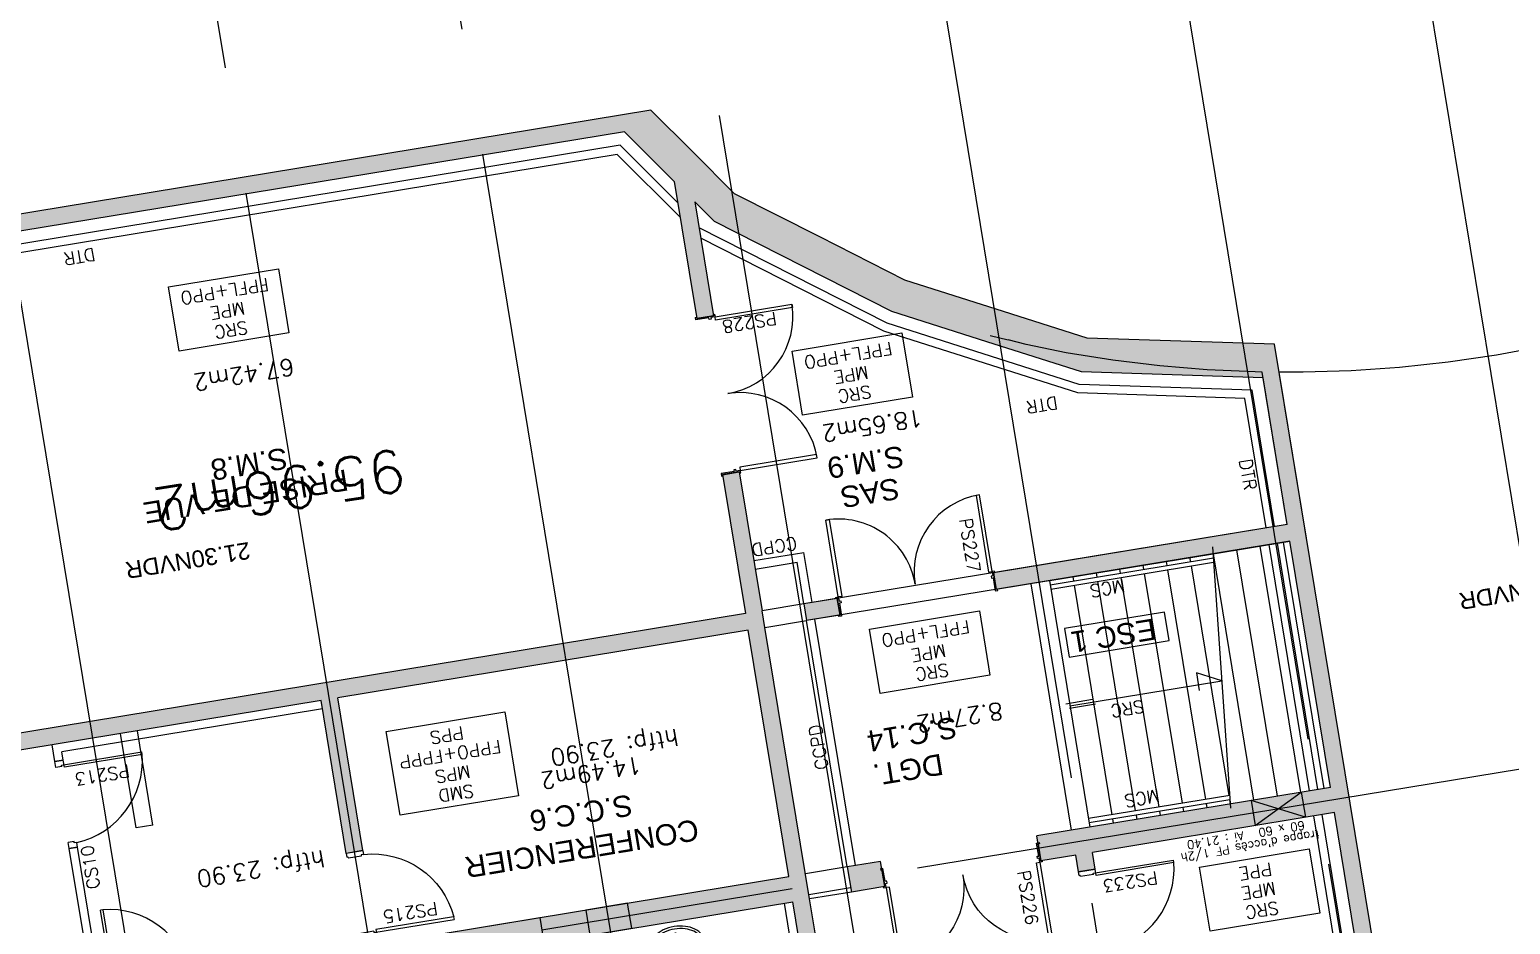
# Model space of a CAD drawing. Header units: millimetres. Extents: x 33242 to 33523, y 51624 to 51793.
# Drawn here: x 33280.9 to 33298.39, y 51660.77 to 51671.34 of the extents above; entities that cross this region are included whole.
import ezdxf
from ezdxf.enums import TextEntityAlignment as Align

# ---------------------------------------------------------------- set-up
doc = ezdxf.new("R2010")
doc.units = ezdxf.units.MM
doc.header["$LTSCALE"] = 0.5
for name, pattern in [('ACAD_ISO02W100', [15, 12, -3]), ('ACAD_ISO04W100', [30, 24, -3, 0, -3]), ('ACAD_ISO08W100', [36, 24, -3, 6, -3])]:
    doc.linetypes.add(name, pattern=pattern)
doc.layers.get('0').update_dxf_attribs({"linetype": 'CONTINUOUS'})
for name, color, linetype in [('00-TRAMES-BAT', 7, 'ACAD_ISO08W100'), ('01-TREMIE-ESCAL-ASC', 4, 'CONTINUOUS'), ('02-MURS-PORTEUR', 1, 'CONTINUOUS'), ('04-CLOISONS', 2, 'CONTINUOUS'), ('05-MEN-INT', 4, 'CONTINUOUS'), ('05-MEN-INT-NUM', 62, 'CONTINUOUS'), ('08-EQUI-SANITAIRE', 121, 'CONTINUOUS'), ('10-ANN-ALTITUDE', 152, 'CONTINUOUS'), ('10-ANN-HSP', 192, 'CONTINUOUS'), ('10-ANN-NOMPIECE', 3, 'CONTINUOUS'), ('10-ANN-NOMPIECE-CODE', 171, 'CONTINUOUS'), ('10-ANN-SURF', 62, 'CONTINUOUS'), ('10-ANN-TEXTE', 3, 'CONTINUOUS'), ('14-HACH-MURS', 253, 'CONTINUOUS')]:
    doc.layers.add(name, color=color, linetype=linetype)
doc.styles.add('ANN', font='romans.shx')
doc.styles.add('HSP', font='romans.shx')
doc.styles.add('NDP', font='ARIAL.TTF', dxfattribs={"height": 0.2})
doc.styles.add('NIV', font='ARIAL.TTF', dxfattribs={"height": 0.2})
doc.styles.add('ROMANS', font='romans.shx', dxfattribs={"height": 0.2})
doc.styles.add('SURF', font='romans.shx', dxfattribs={"height": 0.5})

# ---------------------------------------------------------------- blocks, each defined once
blk = doc.blocks.new('M20L90D')
for points in [[(-185.5, 1.5), (-185.5, 93.5), (-181.5, 93.5), (-181.5, 1.5)], [(-1.5, 1.5), (-1.5, 93.5), (-5.5, 93.5), (-5.5, 1.5)], [(-187, 0), (-188.5, 0), (-188.5, 1.5), (-185.5, 1.5), (-185.5, -3.5), (-183.5, -3.5), (-183.5, -6), (-185.5, -6), (-185.5, -21.5), (-188.5, -21.5), (-188.5, -20), (-187, -20)], [(0, 0), (1.5, 0), (1.5, 1.5), (-1.5, 1.5), (-1.5, -3.5), (-3.5, -3.5), (-3.5, -6), (-1.5, -6), (-1.5, -21.5), (1.5, -21.5), (1.5, -20), (0, -20)]]:
    blk.add_lwpolyline(points, close=True)
for centre, start, end in [((-185.5, 1.5), 360, 90), ((-1.5, 1.5), 90, 180)]:
    blk.add_arc(centre, 92, start, end)
blk = doc.blocks.new('MVP9')
for p, q in [((0.075, 0.93), (0.045, 0.93)), ((0.045, -0.03), (0.045, 0.93)), ((0.075, 0.93), (0.075, 0)), ((0.075, 0), (0, 0)), ((0, 0), (0, -0.2)), ((0.975, 0), (0.975, -0.03)), ((1.02, 0), (0.975, 0)), ((0.06, -0.03), (0.045, -0.03)), ((0.06, -0.03), (0.06, -0.185)), ((0.975, -0.03), (0.96, -0.03)), ((0.96, -0.03), (0.96, -0.185)), ((1.02, 0), (1.02, -0.2)), ((0.045, -0.2), (0, -0.2)), ((0.06, -0.185), (0.045, -0.185)), ((0.045, -0.185), (0.045, -0.2)), ((0.975, -0.185), (0.96, -0.185)), ((0.975, -0.185), (0.975, -0.2)), ((1.02, -0.2), (0.975, -0.2))]:
    blk.add_line(p, q)
for centre, radius, start, end in [((-0.015, -0.057), 0.992, 3.3237, 84.7979), ((0.175, 0), 0.83, 0, 0)]:
    blk.add_arc(centre, radius, start, end)
blk = doc.blocks.new('7DP9')
for p, q in [((0.055, -0.03), (0.055, 0.93)), ((0.085, 0.93), (0.055, 0.93)), ((0.085, 0.93), (0.085, 0)), ((0, 0), (0, -0.1)), ((0.085, 0), (0, 0)), ((0.07, -0.1), (0, -0.1)), ((0.07, -0.03), (0.055, -0.03)), ((0.07, -0.03), (0.07, -0.1)), ((0.97, -0.03), (0.97, -0.1)), ((0.985, -0.03), (0.97, -0.03)), ((1.04, -0.1), (0.97, -0.1)), ((1.04, 0), (0.985, 0)), ((0.985, 0), (0.985, -0.03)), ((1.04, 0), (1.04, -0.1))]:
    blk.add_line(p, q)
for centre, radius, start, end in [((-0.005, -0.057), 0.992, 3.3237, 84.7979), ((0.185, 0), 0.83, 0, 0)]:
    blk.add_arc(centre, radius, start, end)
blk = doc.blocks.new('MTP9')
for p, q in [((0.075, 0.93), (0.045, 0.93)), ((0.045, -0.03), (0.045, 0.93)), ((0.075, 0.93), (0.075, 0)), ((0, 0), (0, -0.3)), ((0.075, 0), (0, 0)), ((0.06, -0.03), (0.045, -0.03)), ((0.06, -0.03), (0.06, -0.285)), ((0.975, -0.03), (0.96, -0.03)), ((0.96, -0.03), (0.96, -0.285)), ((0.975, 0), (0.975, -0.03)), ((1.02, 0), (0.975, 0)), ((1.02, 0), (1.02, -0.3)), ((0.045, -0.3), (0, -0.3)), ((0.045, -0.285), (0.045, -0.3)), ((0.06, -0.285), (0.045, -0.285)), ((0.975, -0.285), (0.96, -0.285)), ((0.975, -0.285), (0.975, -0.3)), ((1.02, -0.3), (0.975, -0.3))]:
    blk.add_line(p, q)
for centre, radius, start, end in [((-0.015, -0.057), 0.992, 3.3237, 84.7979), ((0.175, 0), 0.83, 0, 0)]:
    blk.add_arc(centre, radius, start, end)
blk = doc.blocks.new('SMP2')
blk.add_lwpolyline([(-1.315, 0), (0, 0), (0, -0.77), (-1.315, -0.77)], close=True)
at = {"style": 'ROMANS'}
for tag, p in [('SOLS', (-0.646, -0.148)), ('PAROIS', (-0.643, -0.377)), ('FAUX-PLAFONDS', (-0.646, -0.61))]:
    blk.add_attdef(tag, text='', height=0.15, dxfattribs=at).set_placement(p, align=Align.MIDDLE)
blk = doc.blocks.new('SMP3')
blk.add_lwpolyline([(-1.367, 0), (0.052, 0), (0.052, -1.003), (-1.367, -1.003)], close=True)
at = {"style": 'ROMANS'}
for tag, p in [('SOLS', (-0.646, -0.148)), ('PAROIS', (-0.643, -0.377)), ('FAUX-PLAFONDS', (-0.651, -0.613)), ('FAUX-PLAFONDS', (-0.648, -0.842))]:
    blk.add_attdef(tag, text='', height=0.15, dxfattribs=at).set_placement(p, align=Align.MIDDLE)
blk = doc.blocks.new('_PSV6747')
for points in [[(33.5, -23.5, 0.134143), (31.2, -15, 0.106824), (23.7, -6.9, 0.082422), (13.3, -1.9, 0.070813), (0, 0, 0.070813), (-13.3, -1.9, 0.082422), (-23.7, -6.9, 0.106824), (-31.2, -15, 0.134143), (-33.5, -23.5, 0.134143), (-31.2, -32, 0.106824), (-23.7, -40.1, 0.082422), (-13.3, -45.1, 0.070813), (0, -47, 0.070813), (13.3, -45.1, 0.082422), (23.7, -40.1, 0.106824), (31.2, -32, 0.134143)], [(30.5, -23.5, 0.134143), (28.6, -16.5, 0.106824), (22, -9.3, 0.082422), (12.4, -4.8, 0.070813), (0, -3, 0.070813), (-12.4, -4.8, 0.082422), (-22, -9.3, 0.106824), (-28.6, -16.5, 0.134143), (-30.5, -23.5, 0.134143), (-28.6, -30.5, 0.106824), (-22, -37.7, 0.082422), (-12.4, -42.2, 0.070813), (0, -44, 0.070813), (12.4, -42.2, 0.082422), (22, -37.7, 0.106824), (28.6, -30.5, 0.134143)]]:
    blk.add_lwpolyline(points, format="xyb", close=True)
for radius in [2.25, 2]:
    blk.add_circle((0, -9.9), radius)

msp = doc.modelspace()

# ---------------------------------------------------------------- hatches: boundary and pattern name
at = {"layer": '14-HACH-MURS'}
msp.add_hatch(color=256, dxfattribs=at).paths.add_polyline_path([(33295.469, 51667.231), (33293.324, 51667.301), (33291.085, 51668.015), (33288.989, 51669.077), (33288.755, 51669.31), (33288.977, 51667.965), (33288.779, 51667.932), (33288.513, 51669.552), (33287.924, 51670.139), (33277.013, 51668.342), (33277.963, 51662.571), (33289.353, 51664.446), (33289.083, 51666.087), (33289.281, 51666.119), (33290.633, 51657.904), (33290.436, 51657.872), (33289.914, 51661.042), (33285.066, 51660.244), (33285.406, 51658.179), (33285.209, 51658.146), (33284.804, 51660.606), (33285.001, 51660.638), (33285.017, 51660.54), (33289.865, 51661.338), (33289.386, 51664.249), (33284.538, 51663.451), (33284.835, 51661.645), (33284.638, 51661.612), (33284.34, 51663.418), (33277.996, 51662.373), (33278.475, 51659.463), (33278.278, 51659.43), (33276.783, 51668.507), (33288.236, 51670.393), (33289.226, 51669.405), (33291.237, 51668.386), (33293.392, 51667.699), (33295.606, 51667.627), (33298.103, 51652.466), (33297.905, 51652.433), (33297.345, 51655.834), (33294.484, 51655.363), (33294.797, 51653.462), (33294.6, 51653.429), (33293.454, 51660.389), (33293.651, 51660.421), (33294.452, 51655.56), (33297.313, 51656.031), (33296.314, 51662.096), (33293.453, 51661.625), (33293.485, 51661.427), (33293.288, 51661.395), (33293.256, 51661.592), (33292.844, 51661.525), (33292.796, 51661.821), (33296.266, 51662.392), (33295.786, 51665.303), (33292.316, 51664.731), (33292.284, 51664.929), (33295.754, 51665.5)])
h = msp.add_hatch(color=256, dxfattribs=at)
h.paths.add_polyline_path([(33290.999, 51661.221), (33290.605, 51661.156), (33290.556, 51661.452), (33290.951, 51661.517)])
h.paths.add_polyline_path([(33290.077, 51664.363), (33290.471, 51664.428), (33290.439, 51664.625), (33290.044, 51664.56)])

# ---------------------------------------------------------------- linework, layer by layer
at = {"layer": '00-TRAMES-BAT'}
for p, q in [((33301.723, 51645.663), (33293.04, 51698.396)), ((33298.927, 51645.203), (33290.244, 51697.936)), ((33296.131, 51644.743), (33287.448, 51697.476)), ((33293.921, 51640.73), (33284.653, 51697.015)), ((33291.125, 51640.27), (33281.857, 51696.555)), ((33288.329, 51639.81), (33279.061, 51696.095)), ((33285.534, 51639.349), (33276.265, 51695.634)), ((33356.51, 51672.16), (33258.992, 51656.102))]:
    msp.add_line(p, q, dxfattribs=at)
at = {"layer": '01-TREMIE-ESCAL-ASC', "linetype": 'ACAD_ISO02W100'}
for p, q in [((33294.879, 51665.153), (33295.786, 51665.303)), ((33294.879, 51665.153), (33295.358, 51662.243)), ((33295.155, 51665.199), (33295.634, 51662.288)), ((33295.431, 51665.244), (33295.91, 51662.333)), ((33295.707, 51665.29), (33296.187, 51662.379))]:
    msp.add_line(p, q, dxfattribs=at)
at = {"layer": '01-TREMIE-ESCAL-ASC'}
for p, q in [((33292.925, 51664.832), (33294.879, 51665.153)), ((33292.953, 51664.786), (33294.882, 51665.103)), ((33292.961, 51664.736), (33294.885, 51665.053)), ((33293.773, 51664.971), (33293.782, 51664.922)), ((33294.05, 51665.017), (33294.058, 51664.967)), ((33294.326, 51665.062), (33294.334, 51665.013)), ((33294.342, 51664.964), (33294.789, 51662.25)), ((33294.602, 51665.108), (33294.61, 51665.058)), ((33294.619, 51665.009), (33295.065, 51662.296)), ((33292.945, 51664.835), (33293.424, 51661.924)), ((33293.221, 51664.88), (33293.229, 51664.831)), ((33293.237, 51664.782), (33293.684, 51662.068)), ((33293.497, 51664.926), (33293.505, 51664.877)), ((33293.513, 51664.827), (33293.96, 51662.114)), ((33293.79, 51664.873), (33294.236, 51662.159)), ((33294.066, 51664.918), (33294.513, 51662.205)), ((33294.982, 51663.65), (33294.682, 51663.745)), ((33294.682, 51663.745), (33294.716, 51663.539)), ((33295.075, 51662.297), (33293.408, 51662.023)), ((33295.078, 51662.247), (33293.416, 51661.973)), ((33294.521, 51662.155), (33294.529, 51662.106)), ((33294.797, 51662.201), (33294.805, 51662.152)), ((33295.073, 51662.246), (33295.082, 51662.197)), ((33293.692, 51662.019), (33293.7, 51661.97)), ((33293.968, 51662.064), (33293.976, 51662.015)), ((33294.245, 51662.11), (33294.253, 51662.061))]:
    msp.add_line(p, q, dxfattribs=at)
at = {"layer": '01-TREMIE-ESCAL-ASC', "linetype": 'ACAD_ISO04W100'}
for p, q in [((33294.873, 51665.234), (33295.085, 51662.147)), ((33293.188, 51663.355), (33294.982, 51663.65)), ((33293.454, 51663.429), (33293.138, 51663.377)), ((33293.491, 51663.374), (33293.182, 51663.323))]:
    msp.add_line(p, q, dxfattribs=at)
at = {"layer": '02-MURS-PORTEUR'}
for p, q in [((33287.924, 51670.139), (33277.013, 51668.342)), ((33288.513, 51669.552), (33287.924, 51670.139)), ((33288.513, 51669.552), (33288.779, 51667.932)), ((33288.977, 51667.965), (33288.779, 51667.932)), ((33288.977, 51667.965), (33288.779, 51667.932)), ((33298.103, 51652.466), (33295.606, 51667.627)), ((33289.281, 51666.119), (33289.083, 51666.087)), ((33289.083, 51666.087), (33289.353, 51664.446)), ((33289.281, 51666.119), (33289.551, 51664.479)), ((33295.754, 51665.5), (33292.284, 51664.929)), ((33295.786, 51665.303), (33292.316, 51664.731)), ((33296.266, 51662.392), (33295.786, 51665.303)), ((33292.284, 51664.929), (33292.316, 51664.731)), ((33290.439, 51664.625), (33290.044, 51664.56)), ((33290.439, 51664.625), (33290.471, 51664.428)), ((33289.353, 51664.446), (33277.963, 51662.571)), ((33289.583, 51664.281), (33289.551, 51664.479)), ((33290.044, 51664.56), (33290.077, 51664.363)), ((33290.044, 51664.56), (33290.077, 51664.363)), ((33290.471, 51664.428), (33290.077, 51664.363)), ((33290.111, 51661.075), (33289.583, 51664.281)), ((33289.386, 51664.249), (33284.538, 51663.451)), ((33289.865, 51661.338), (33289.386, 51664.249)), ((33284.34, 51663.418), (33277.996, 51662.373)), ((33284.638, 51661.612), (33284.34, 51663.418)), ((33284.835, 51661.645), (33284.538, 51663.451)), ((33296.266, 51662.392), (33292.796, 51661.821)), ((33296.314, 51662.096), (33293.453, 51661.625)), ((33297.313, 51656.031), (33296.314, 51662.096)), ((33292.844, 51661.525), (33292.796, 51661.821)), ((33284.835, 51661.645), (33284.638, 51661.612)), ((33290.951, 51661.517), (33290.556, 51661.452)), ((33290.999, 51661.221), (33290.951, 51661.517)), ((33293.256, 51661.592), (33292.844, 51661.525)), ((33293.288, 51661.395), (33293.256, 51661.592)), ((33293.485, 51661.427), (33293.453, 51661.625)), ((33285.017, 51660.54), (33289.865, 51661.338)), ((33290.556, 51661.452), (33290.605, 51661.156)), ((33293.288, 51661.395), (33293.485, 51661.427)), ((33290.999, 51661.221), (33290.605, 51661.156)), ((33285.066, 51660.244), (33289.914, 51661.042)), ((33290.436, 51657.872), (33289.914, 51661.042)), ((33290.633, 51657.904), (33290.111, 51661.075))]:
    msp.add_line(p, q, dxfattribs=at)
at = {"layer": '02-MURS-PORTEUR', "color": 8, "linetype": 'ACAD_ISO02W100'}
for p, q in [((33292.244, 51667.733), (33292.456, 51667.678)), ((33295.754, 51665.5), (33295.458, 51667.299)), ((33295.984, 51665.335), (33295.66, 51667.298)), ((33295.754, 51665.5), (33290.044, 51664.56)), ((33295.786, 51665.303), (33290.077, 51664.363)), ((33295.984, 51665.335), (33295.984, 51665.335)), ((33293.207, 51661.888), (33292.728, 51664.799)), ((33282.156, 51661.913), (33281.972, 51663.028)), ((33282.353, 51661.946), (33282.17, 51663.061)), ((33295.377, 51661.942), (33295.92, 51662.335)), ((33295.92, 51662.335), (33295.969, 51662.039)), ((33295.328, 51662.238), (33295.377, 51661.942)), ((33295.969, 51662.039), (33295.328, 51662.238)), ((33282.353, 51661.946), (33282.156, 51661.913)), ((33282.649, 51660.15), (33286.925, 51660.854)), ((33286.925, 51660.854), (33286.973, 51660.558))]:
    msp.add_line(p, q, dxfattribs=at)
at = {"layer": '02-MURS-PORTEUR', "color": 4}
for p, q in [((33290.044, 51664.56), (33289.551, 51664.479)), ((33289.583, 51664.281), (33290.077, 51664.363)), ((33290.556, 51661.452), (33290.062, 51661.371))]:
    msp.add_line(p, q, dxfattribs=at)
at = {"layer": '02-MURS-PORTEUR'}
for points in [[(33295.606, 51667.627), (33294.499, 51667.663), (33293.392, 51667.699), (33292.315, 51668.043), (33291.237, 51668.386), (33290.232, 51668.896), (33289.226, 51669.405), (33288.731, 51669.899), (33288.236, 51670.393), (33276.783, 51668.507)], [(33295.754, 51665.5), (33295.469, 51667.231), (33294.396, 51667.266), (33293.324, 51667.301), (33292.204, 51667.658), (33291.085, 51668.015), (33290.037, 51668.546), (33288.989, 51669.077), (33288.755, 51669.31), (33288.977, 51667.965)]]:
    msp.add_lwpolyline(points, dxfattribs=at)
at = {"layer": '02-MURS-PORTEUR', "color": 8, "linetype": 'ACAD_ISO02W100'}
for points in [[(33300.79, 51668.153), (33300.497, 51668.052), (33299.933, 51667.881), (33299.366, 51667.732), (33298.797, 51667.604), (33298.226, 51667.499), (33297.655, 51667.416), (33297.083, 51667.354), (33296.512, 51667.314), (33295.942, 51667.296), (33295.66, 51667.298)], [(33295.458, 51667.299), (33295.375, 51667.3), (33294.81, 51667.325), (33294.249, 51667.371), (33293.693, 51667.438), (33293.141, 51667.527), (33292.669, 51667.623), (33292.456, 51667.678)]]:
    msp.add_lwpolyline(points, dxfattribs=at)
msp.add_lwpolyline([(33287.961, 51661.024), (33287.467, 51660.943), (33287.516, 51660.647), (33288.01, 51660.728)], close=True, dxfattribs=at)
at = {"layer": '04-CLOISONS'}
for p, q in [((33287.872, 51669.978), (33277.037, 51668.194)), ((33287.838, 51669.871), (33277.054, 51668.095)), ((33288.582, 51669.129), (33287.838, 51669.871)), ((33288.554, 51669.298), (33287.872, 51669.978)), ((33291.028, 51667.876), (33288.806, 51669.002)), ((33290.99, 51667.783), (33288.826, 51668.879)), ((33293.281, 51667.052), (33290.99, 51667.783)), ((33293.298, 51667.151), (33291.028, 51667.876)), ((33295.255, 51666.988), (33293.281, 51667.052)), ((33295.341, 51667.085), (33293.298, 51667.151)), ((33295.606, 51665.476), (33295.341, 51667.085)), ((33295.507, 51665.46), (33295.255, 51666.988)), ((33289.453, 51665.071), (33290.045, 51665.168)), ((33290.143, 51664.576), (33290.045, 51665.168)), ((33296.019, 51662.351), (33295.54, 51665.262)), ((33296.118, 51662.368), (33295.638, 51665.278)), ((33289.469, 51664.972), (33289.963, 51665.053)), ((33290.044, 51664.56), (33289.963, 51665.053)), ((33290.556, 51661.452), (33290.077, 51664.363)), ((33290.655, 51661.468), (33290.175, 51664.379)), ((33284.357, 51663.319), (33281.278, 51662.812)), ((33281.196, 51662.698), (33281.163, 51662.895)), ((33281.196, 51662.698), (33281.294, 51662.714)), ((33281.294, 51662.714), (33281.278, 51662.812)), ((33297.066, 51655.991), (33296.068, 51662.055)), ((33297.165, 51656.007), (33296.166, 51662.072)), ((33281.365, 51661.671), (33281.463, 51661.688)), ((33281.643, 51659.984), (33281.365, 51661.671)), ((33281.741, 51660), (33281.463, 51661.688)), ((33290.115, 51659.207), (33289.815, 51661.026))]:
    msp.add_line(p, q, dxfattribs=at)
at = {"layer": '05-MEN-INT'}
for p, q in [((33290.596, 51661.205), (33290.103, 51661.124)), ((33290.605, 51661.156), (33290.111, 51661.075))]:
    msp.add_line(p, q, dxfattribs=at)
at = {"layer": '10-ANN-NOMPIECE'}
for p, q in [((33294.306, 51664.464), (33293.124, 51664.27)), ((33294.361, 51664.126), (33294.306, 51664.464)), ((33293.124, 51664.27), (33293.18, 51663.931)), ((33293.18, 51663.931), (33294.361, 51664.126))]:
    msp.add_line(p, q, dxfattribs=at)

# ---------------------------------------------------------------- block references
at = {"layer": '05-MEN-INT', "yscale": 0.01000000000203727, "zscale": 0.01}
for p, xscale, rotation in [((33289.281, 51666.119), 0.009999999998132923, 279.3505685155894), ((33292.284, 51664.929), 0.009999999998770808, 9.350573669432533), ((33292.844, 51661.525), -0.01000000000079635, 189.3506204377757)]:
    msp.add_blockref('M20L90D', p, dxfattribs=dict(at, xscale=xscale, rotation=rotation))
at = {"layer": '05-MEN-INT'}
for name, p, rotation in [('7DP9', (33281.294, 51662.714), 279.3505736708169), ('MVP9', (33293.485, 51661.427), 279.3505736741753), ('MTP9', (33281.84, 51660.017), 9.350573669994176)]:
    msp.add_blockref(name, p, dxfattribs=dict(at, rotation=rotation))
at = {"layer": '05-MEN-INT', "xscale": -1, "rotation": 279.3505736665679}
msp.add_blockref('MVP9', (33285.001, 51660.638), dxfattribs=at)
at = {"layer": '08-EQUI-SANITAIRE', "xscale": 0.009999999991591528, "yscale": 0.01000000000203727, "zscale": 0.01, "rotation": 9.35057367620581}
msp.add_blockref('_PSV6747', (33288.511, 51660.748), dxfattribs=at)
at = {"layer": '10-ANN-TEXTE'}
ref = msp.add_blockref('SMP2', (33282.663, 51667.547), dxfattribs=dict(at, rotation=189.350573668281))
ref.add_attrib('SOLS', 'SRC', dxfattribs={"layer": '0', "height": 0.15, "rotation": 189.3506, "style": 'ANN'}).set_placement((33283.276, 51667.797), align=Align.MIDDLE)
ref.add_attrib('PAROIS', 'MPE', dxfattribs={"layer": '0', "height": 0.15, "rotation": 189.3506, "style": 'ANN'}).set_placement((33283.236, 51668.023), align=Align.MIDDLE)
ref.add_attrib('FAUX-PLAFONDS', 'FPFL+PPO', dxfattribs={"layer": '0', "height": 0.15, "rotation": 189.3506, "style": 'ANN'}).set_placement((33283.201, 51668.253), align=Align.MIDDLE)
ref = msp.add_blockref('SMP2', (33290.029, 51666.788), dxfattribs=dict(at, rotation=189.350573668281))
ref.add_attrib('SOLS', 'SRC', dxfattribs={"layer": '0', "height": 0.15, "rotation": 189.3506, "style": 'ANN'}).set_placement((33290.643, 51667.039), align=Align.MIDDLE)
ref.add_attrib('PAROIS', 'MPE', dxfattribs={"layer": '0', "height": 0.15, "rotation": 189.3506, "style": 'ANN'}).set_placement((33290.603, 51667.265), align=Align.MIDDLE)
ref.add_attrib('FAUX-PLAFONDS', 'FPFL+PPO', dxfattribs={"layer": '0', "height": 0.15, "rotation": 189.3506, "style": 'ANN'}).set_placement((33290.567, 51667.495), align=Align.MIDDLE)
ref = msp.add_blockref('SMP2', (33290.945, 51663.503), dxfattribs=dict(at, rotation=189.350573668281))
ref.add_attrib('SOLS', 'SRC', dxfattribs={"layer": '0', "height": 0.15, "rotation": 189.3506, "style": 'ANN'}).set_placement((33291.558, 51663.754), align=Align.MIDDLE)
ref.add_attrib('PAROIS', 'MPE', dxfattribs={"layer": '0', "height": 0.15, "rotation": 189.3506, "style": 'ANN'}).set_placement((33291.518, 51663.979), align=Align.MIDDLE)
ref.add_attrib('FAUX-PLAFONDS', 'FPFL+PPO', dxfattribs={"layer": '0', "height": 0.15, "rotation": 189.3506, "style": 'ANN'}).set_placement((33291.483, 51664.209), align=Align.MIDDLE)
ref = msp.add_blockref('SMP3', (33285.324, 51662.072), dxfattribs=dict(at, rotation=189.350573668281))
ref.add_attrib('SOLS', 'SMD', dxfattribs={"layer": '0', "height": 0.15, "rotation": 189.3506, "style": 'ANN'}).set_placement((33285.937, 51662.322), align=Align.MIDDLE)
ref.add_attrib('PAROIS', 'MPS', dxfattribs={"layer": '0', "height": 0.15, "rotation": 189.3506, "style": 'ANN'}).set_placement((33285.897, 51662.548), align=Align.MIDDLE)
ref.add_attrib('FAUX-PLAFONDS', 'FPPO+FPPP', dxfattribs={"layer": '0', "height": 0.15, "rotation": 189.3506, "style": 'ANN'}).set_placement((33285.867, 51662.782), align=Align.MIDDLE)
ref.add_attrib('FAUX-PLAFONDS', 'PPS', dxfattribs={"layer": '0', "height": 0.15, "rotation": 189.3506, "style": 'ANN'}).set_placement((33285.827, 51663.008), align=Align.MIDDLE)
ref = msp.add_blockref('SMP2', (33294.843, 51660.692), dxfattribs=dict(at, rotation=189.350573668281))
ref.add_attrib('SOLS', 'SRC', dxfattribs={"layer": '0', "height": 0.15, "rotation": 189.3506, "style": 'ANN'}).set_placement((33295.456, 51660.942), align=Align.MIDDLE)
ref.add_attrib('PAROIS', 'MPE', dxfattribs={"layer": '0', "height": 0.15, "rotation": 189.3506, "style": 'ANN'}).set_placement((33295.416, 51661.168), align=Align.MIDDLE)
ref.add_attrib('FAUX-PLAFONDS', 'PPE', dxfattribs={"layer": '0', "height": 0.15, "rotation": 189.3506, "style": 'ANN'}).set_placement((33295.381, 51661.398), align=Align.MIDDLE)

# ---------------------------------------------------------------- texts
at = {"layer": '05-MEN-INT-NUM', "style": 'ANN'}
for s, rotation, p in [('PS228', 189.3506, (33289.391, 51667.958)), ('PS227', 279.3506, (33291.931, 51665.238)), ('PS213', 189.3506, (33281.746, 51662.613)), ('PS226', 279.3506, (33292.616, 51661.078)), ('PS233', 189.3506, (33293.892, 51661.35)), ('PS215', 189.3506, (33285.384, 51660.988))]:
    msp.add_text(s, height=0.15, rotation=rotation, dxfattribs=at).set_placement(p, align=Align.CENTER)
at = {"layer": '10-ANN-ALTITUDE', "style": 'NIV'}
for s, p in [('21.30NVDR', (33283.485, 51665.293)), ('23.30 NVDR', (33299.317, 51664.94))]:
    msp.add_text(s, height=0.2, rotation=189.3506, dxfattribs=at).set_placement(p)
at = {"layer": '10-ANN-HSP', "style": 'HSP'}
for p in [(33288.543, 51663.086), (33284.365, 51661.653)]:
    msp.add_text('htfp: 23.90', height=0.2, rotation=189.3506, dxfattribs=at).set_placement(p)
at = {"layer": '10-ANN-NOMPIECE', "style": 'NDP'}
for s, p in [('PRISE DE VUE', (33284.637, 51666.151)), ('SAS', (33291.151, 51666.051)), ('ESC 1', (33294.179, 51664.39)), ('DGT.', (33291.667, 51662.792)), ('CONFERENCIER', (33288.778, 51662.019))]:
    msp.add_text(s, height=0.25, rotation=189.3506, dxfattribs=at).set_placement(p)
at = {"layer": '10-ANN-NOMPIECE-CODE', "style": 'NDP'}
for s, p in [('S.M.8', (33283.921, 51666.409)), ('S.M.9', (33291.204, 51666.431)), ('S.C.14', (33291.829, 51663.229)), ('S.C.C.6', (33287.997, 51662.311))]:
    msp.add_text(s, height=0.25, rotation=189.3506, dxfattribs=at).set_placement(p)
at = {"layer": '10-ANN-SURF', "style": 'SURF'}
for s, height, p in [('67.42m2', 0.2, (33284.005, 51667.464)), ('18.65m2', 0.2, (33291.429, 51666.861)), ('95.96m2', 0.5, (33285.282, 51666.395)), ('8.27m2', 0.2, (33292.377, 51663.4)), ('14.49m2', 0.2, (33288.106, 51662.759))]:
    msp.add_text(s, height=height, rotation=189.3506, dxfattribs=at).set_placement(p)
at = {"layer": '10-ANN-TEXTE', "style": 'ANN'}
for s, rotation, p in [('DTR', 189.3506, (33281.475, 51668.737)), ('DTR', 189.3506, (33292.846, 51666.984)), ('DTR', 279.3506, (33295.217, 51666.075)), ('CCPD', 189.3506, (33289.684, 51665.31)), ('MCS', 189.3506, (33293.62, 51664.817)), ('SRC', 189.3506, (33293.854, 51663.396)), ('CCPD', 99.3506, (33290.291, 51662.881)), ('MCS', 189.3506, (33294.028, 51662.337)), ('CS10', 99.3506, (33281.688, 51661.461))]:
    msp.add_text(s, height=0.15, rotation=rotation, dxfattribs=at).set_placement(p, align=Align.CENTER)
at = {"layer": '10-ANN-TEXTE', "linetype": 'ACAD_ISO02W100', "style": 'ANN'}
for s, p in [('60 x 60', (33295.68, 51661.951)), ("trappe d'accès PF 1/2h", (33295.308, 51661.75)), ('Ai : 21.40', (33294.897, 51661.816))]:
    msp.add_text(s, height=0.1, rotation=189.7106, dxfattribs=at).set_placement(p, align=Align.CENTER)

doc.saveas('drawing.dxf')
